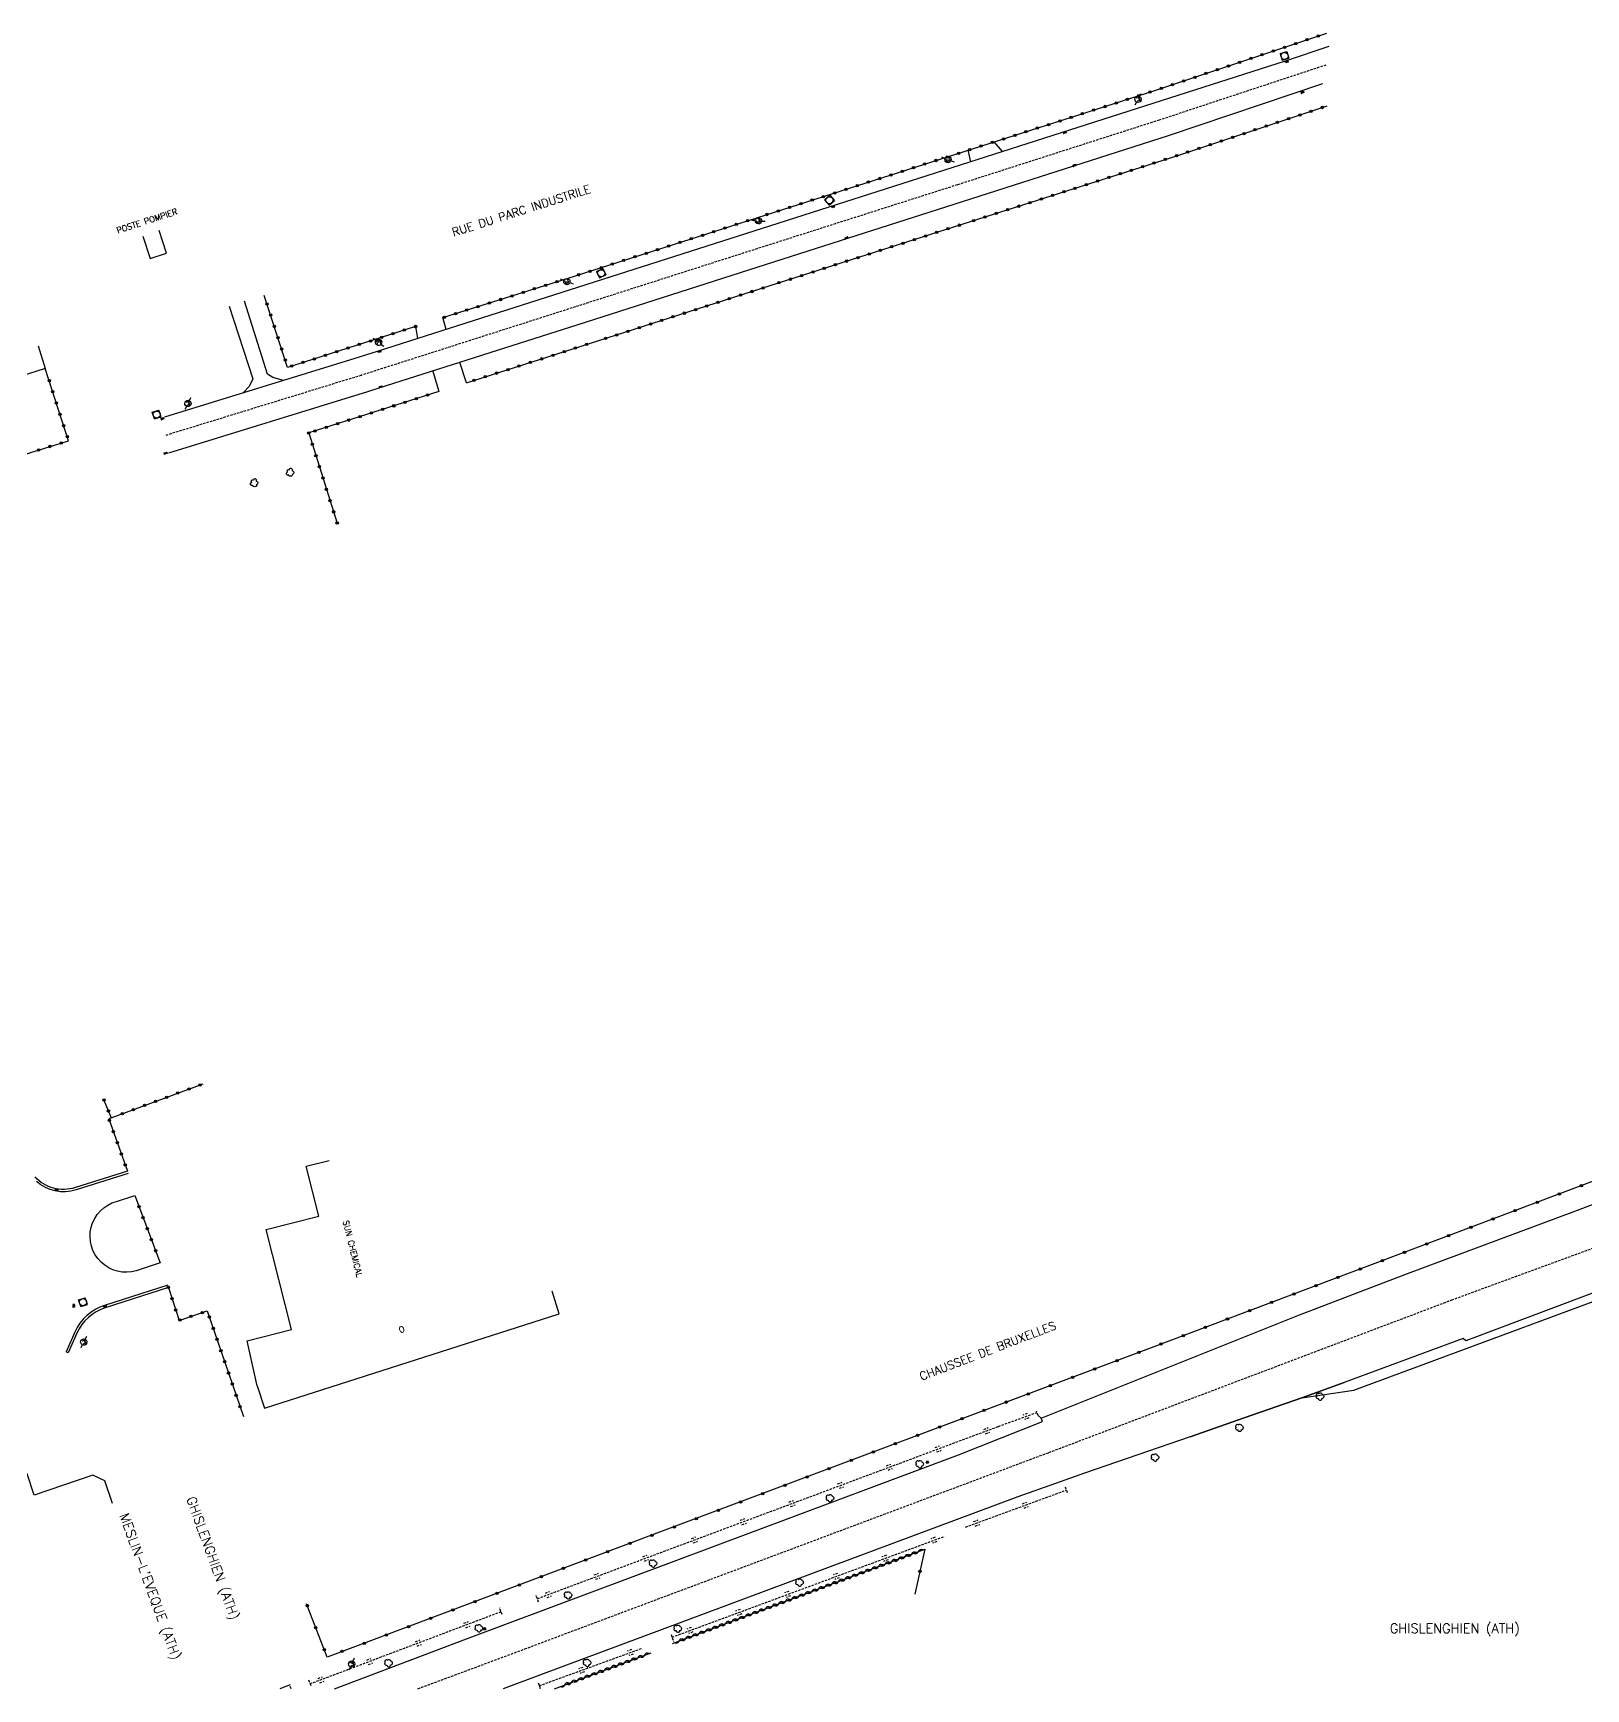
# Model space of a CAD drawing. Header units: millimetres. Extents: x 114000 to 115000, y 149000 to 150000.
# Drawn here: x 114172.6 to 114501, y 149000 to 149350.2 of the extents above; entities that cross this region are included whole.
import ezdxf
from ezdxf.enums import TextEntityAlignment as Align

# ---------------------------------------------------------------- set-up
doc = ezdxf.new("R2010")
doc.units = ezdxf.units.MM
doc.linetypes.add('DASHED', pattern=[0.75, 0.5, -0.25])
doc.layers.get('0').update_dxf_attribs({"linetype": 'CONTINUOUS'})
for name, color, linetype in [('W0001', 6, 'DASHED'), ('W0008', 7, 'CONTINUOUS'), ('W0100', 7, 'CONTINUOUS'), ('W0112', 1, 'DASHED'), ('W0211', 2, 'CONTINUOUS'), ('W0220', 5, 'DASHED'), ('W0300', 7, 'CONTINUOUS'), ('W0310', 3, 'CONTINUOUS'), ('W0322', 7, 'CONTINUOUS'), ('W0334', 7, 'CONTINUOUS'), ('W0400', 7, 'CONTINUOUS'), ('W0420', 7, 'CONTINUOUS'), ('W0471', 7, 'CONTINUOUS'), ('W0851', 7, 'CONTINUOUS'), ('W0980', 7, 'CONTINUOUS'), ('W0984', 7, 'CONTINUOUS'), ('W0989', 7, 'CONTINUOUS'), ('W0991', 7, 'CONTINUOUS')]:
    doc.layers.add(name, color=color, linetype=linetype)
doc.styles.get("Standard").update_dxf_attribs({"font": 'romans.shx', "width": 0.85})

# ---------------------------------------------------------------- blocks, each defined once
blk = doc.blocks.new('t322o')
at = {"color": 0, "linetype": 'Continuous'}
for radius in [0.25, 0.15]:
    blk.add_circle((0, 0), radius, dxfattribs=at)
blk = doc.blocks.new('T471')
for p, q in [((-0.333334, 0.333334), (-0.333334, -0.333334)), ((-0.333334, 0.333334), (0.333334, 0.333334)), ((-0.333334, 0), (0, 0)), ((0.500001, 0.500001), (1.000002, 1.000002)), ((-0.500001, -0.500001), (-1.000002, -1.000002)), ((-0.333334, -0.333334), (0.333334, -0.333334))]:
    blk.add_line(p, q)
blk.add_ellipse((0, 0), major_axis=(0.471405, 0.471405), ratio=1, start_param=5.4977871438, end_param=11.780972451)
blk = doc.blocks.new('t310o')
at = {"color": 0, "linetype": 'Continuous'}
for centre, start, end in [((-0.5, 0.38), 216.8699, 323.1304), ((0.5, -0.37), 36.8699, 143.1303)]:
    blk.add_arc(centre, 0.625, start, end, dxfattribs=at)
blk = doc.blocks.new('T300')
for p, q in [((-0.8, 0.51), (-0.86, 0.34)), ((-0.86, 0.34), (-0.86, 0.17)), ((-0.86, 0.17), (-0.74, 0.06)), ((-0.69, 0.63), (-0.8, 0.51)), ((-0.8, -0.06), (-0.74, 0.06)), ((-0.74, 0.06), (-0.69, 0.11)), ((-0.57, 0.69), (-0.69, 0.63)), ((-0.46, 0.69), (-0.57, 0.69)), ((-0.29, 0.63), (-0.46, 0.69)), ((-0.29, 0.63), (-0.17, 0.74)), ((-0.23, 0.57), (-0.29, 0.63)), ((-0.17, 0.74), (-0.06, 0.8)), ((-0.06, 0.8), (0.06, 0.8)), ((0.06, 0.8), (0.23, 0.74)), ((0.23, 0.74), (0.34, 0.63)), ((0.34, 0.63), (0.4, 0.51)), ((0.46, 0.46), (0.34, 0.46)), ((0.4, 0.51), (0.4, 0.46)), ((0.57, 0.4), (0.46, 0.46)), ((0.57, 0.4), (0.69, 0.29)), ((0.69, 0.29), (0.74, 0.17)), ((0.74, 0.06), (0.69, -0.17)), ((0.74, 0.17), (0.74, 0.06)), ((-0.8, -0.17), (-0.8, -0.06)), ((-0.8, -0.23), (-0.8, -0.17)), ((-0.74, -0.34), (-0.8, -0.23)), ((-0.69, -0.4), (-0.74, -0.34)), ((-0.51, -0.46), (-0.69, -0.4)), ((-0.4, -0.46), (-0.51, -0.46)), ((-0.4, -0.46), (-0.34, -0.46)), ((-0.34, -0.46), (-0.34, -0.4)), ((-0.34, -0.51), (-0.34, -0.46)), ((-0.29, -0.63), (-0.34, -0.51)), ((-0.17, -0.74), (-0.29, -0.63)), ((-0.06, -0.8), (-0.17, -0.74)), ((0.06, -0.8), (-0.06, -0.8)), ((0.17, -0.74), (0.06, -0.8)), ((0.23, -0.69), (0.17, -0.74)), ((0.29, -0.46), (0.23, -0.46)), ((0.29, -0.63), (0.23, -0.69)), ((0.46, -0.4), (0.29, -0.46)), ((0.34, -0.51), (0.29, -0.63)), ((0.34, -0.51), (0.34, -0.46)), ((0.57, -0.34), (0.46, -0.4)), ((0.63, -0.29), (0.57, -0.34)), ((0.69, -0.17), (0.63, -0.29))]:
    blk.add_line(p, q)
blk = doc.blocks.new('T851')
for p, q in [((-0.25, -0.15), (0, 0.32)), ((0, 0.32), (0.25, -0.15)), ((-0.25, -0.15), (0.25, -0.15))]:
    blk.add_line(p, q)
for major_axis in [(-0.106, 0.106), (-0.0354, 0.0354), (-0.0236, 0.0236)]:
    blk.add_ellipse((0, 0), major_axis=major_axis, ratio=1, start_param=3.926991, end_param=10.210176)
blk = doc.blocks.new('T400')
for p, q in [((-0.15, 0.3), (0.15, 0.3)), ((-0.15, -0.25), (-0.15, 0.3)), ((-0.15, 0.15), (0.15, 0.15)), ((-0.15, 0), (0.15, 0)), ((0.15, 0.3), (0.15, -0.25)), ((-0.15, -0.15), (0.15, -0.15)), ((-0.15, -0.25), (-0.15, -0.3)), ((-0.15, -0.3), (0.15, -0.3)), ((0.15, -0.3), (0.15, -0.25))]:
    blk.add_line(p, q)
blk = doc.blocks.new('T420')
for p, q in [((0.75, 0.75), (-0.75, 0.75)), ((-0.75, 0.75), (-0.75, -0.75)), ((0.75, 0.75), (0.75, -0.75)), ((0.75, -0.75), (-0.75, -0.75))]:
    blk.add_line(p, q)
blk.add_ellipse((0, 0), major_axis=(-0.53, 0.53), ratio=1, start_param=3.926991, end_param=10.210176)

msp = doc.modelspace()

# ---------------------------------------------------------------- linework, layer by layer
at = {"layer": 'W0001'}
for points in [[(114446, 149343.42), (114446, 149343.42), (114410.72, 149331.76), (114368.05, 149318.08), (114327.91, 149305.27), (114287.28, 149292.28), (114246.5, 149279.24), (114241.98, 149277.79), (114200.37, 149265.01)], [(114253.99, 149000), (114276.58, 149008.42), (114387.42, 149049.97), (114472.59, 149082.22), (114530.38, 149103.44), (114826.72, 149214.37), (114877.36, 149233.37), (114942.96, 149257.95)]]:
    msp.add_lwpolyline(points, dxfattribs=at)
at = {"layer": 'W0008'}
for points in [[(114446.64, 149347.35), (114437.35, 149344.23), (114409.58, 149335.34), (114366.91, 149321.66), (114326.77, 149308.86), (114286.14, 149295.86), (114245.35, 149282.82), (114240.66, 149281.32), (114200.42, 149268.95)], [(114445.25, 149339.45), (114445.25, 149339.45), (114412.62, 149328.43), (114369.06, 149314.47), (114329.35, 149301.78), (114289.34, 149289), (114245.71, 149275.07), (114243.29, 149274.29), (114201.21, 149261.34)], [(114385.12, 149057.81), (114385.78, 149057.23), (114440.07, 149078.95), (114440.08, 149078.97), (114450.88, 149083.08), (114462.91, 149087.67), (114462.91, 149087.67), (114498.6, 149101.01), (114535.86, 149115.03)], [(114519.79, 149090.22), (114475.56, 149073.58), (114475.03, 149074.08), (114449.86, 149064.75), (114449.86, 149064.75), (114440.9, 149061.51), (114428.69, 149057.31), (114417.29, 149053.29), (114394.94, 149045.61), (114394.93, 149045.61), (114388.78, 149043.42), (114380.87, 149040.59), (114380.86, 149040.59), (114279.54, 149002.79), (114272.03, 149000)], [(114417.29, 149053.29), (114428.69, 149057.31), (114440.9, 149061.51), (114449.86, 149064.75), (114449.86, 149064.75)], [(114236.31, 149000), (114264.28, 149010.54), (114368.32, 149049.5), (114368.32, 149049.5), (114386.06, 149056.51), (114385.78, 149057.23)]]:
    msp.add_lwpolyline(points, dxfattribs=at)
for points in [[(114192.69, 149109), (114181.68, 149105.51, -0.261963), (114173.32, 149107.25)], [(114201.06, 149085.35), (114187.71, 149081.07, 0.213709), (114181.41, 149075.4), (114179.56, 149071.25)]]:
    msp.add_lwpolyline(points, format="xyb", dxfattribs=at)
at = {"layer": 'W0100'}
for points in [[(114195.78, 149307.25), (114197.32, 149302.5), (114200.83, 149303.63), (114199.29, 149308.39)], [(114173.65, 149284.01), (114175.17, 149279.25), (114102.9, 149256.12), (114101.37, 149260.88)], [(114219.99, 149064.09), (114217.89, 149073.57), (114227.27, 149075.96), (114221.89, 149097.1), (114233.02, 149099.93), (114230.33, 149110.5), (114235.18, 149111.73)], [(114219.99, 149064.09), (114221.52, 149059.33), (114283.86, 149079.31), (114282.34, 149084.08)], [(114189.37, 149039.21), (114187.75, 149043.94), (114185.2, 149045.18), (114172.85, 149040.95), (114171.32, 149045.42), (114120.36, 149027.97), (114121.98, 149023.24)]]:
    msp.add_lwpolyline(points, dxfattribs=at)
at = {"layer": 'W0112'}
for points in [[(114385.12, 149057.81), (114384.78, 149058.7)], [(114391.33, 149041.44), (114390.92, 149042.67)], [(114279.5, 149018.33), (114278.96, 149019.79)], [(114271.81, 149015.67), (114271.25, 149017.11)], [(114307.54, 149011.45), (114308.03, 149009.97)], [(114227.17, 149000), (114226.97, 149000.5)], [(114230.84, 149001.86), (114231.38, 149000.51)], [(114279.92, 149000), (114279.41, 149001.37)], [(114279.92, 148999.97), (114279.92, 149000)]]:
    msp.add_lwpolyline(points, dxfattribs=at)
at = {"layer": 'W0211'}
msp.add_lwpolyline([(114440.9, 149061.51), (114451.87, 149063.14), (114524.59, 149090.11), (114561.99, 149103.81), (114689.17, 149152.26), (114783.71, 149188.65)], dxfattribs=at)
at = {"layer": 'W0220'}
for points in [[(114279.24, 149019.06), (114376.72, 149055.48), (114384.88, 149058.44)], [(114382.83, 149058.22), (114381.88, 149057.87)], [(114373.66, 149054.86), (114374.6, 149055.22)], [(114383.17, 149057.28), (114382.23, 149056.94)], [(114363.35, 149051.01), (114364.29, 149051.36)], [(114374.01, 149053.92), (114374.94, 149054.28)], [(114353.05, 149047.17), (114353.99, 149047.51)], [(114363.71, 149050.08), (114364.64, 149050.44)], [(114353.4, 149046.23), (114354.34, 149046.58)], [(114342.74, 149043.31), (114343.68, 149043.67)], [(114343.1, 149042.39), (114344.03, 149042.73)], [(114369.79, 149034.19), (114391.13, 149042.03)], [(114332.45, 149039.47), (114333.38, 149039.83)], [(114332.8, 149038.53), (114333.73, 149038.89)], [(114381.81, 149039.14), (114382.75, 149039.48)], [(114382.16, 149038.2), (114383.1, 149038.54)], [(114322.14, 149035.62), (114323.08, 149035.97)], [(114322.49, 149034.69), (114323.43, 149035.03)], [(114371.49, 149035.34), (114372.42, 149035.69)], [(114371.84, 149034.4), (114372.78, 149034.75)], [(114307.71, 149010.9), (114365.42, 149032.26)], [(114311.84, 149031.78), (114312.78, 149032.12)], [(114312.19, 149030.84), (114313.13, 149031.19)], [(114363.36, 149032.04), (114362.42, 149031.7)], [(114363.71, 149031.11), (114362.78, 149030.76)], [(114301.53, 149027.92), (114302.47, 149028.28)], [(114301.88, 149026.98), (114302.82, 149027.34)], [(114353.05, 149028.23), (114352.11, 149027.87)], [(114353.4, 149027.28), (114352.46, 149026.94)], [(114291.24, 149024.08), (114292.17, 149024.42)], [(114291.58, 149023.14), (114292.52, 149023.48)], [(114342.74, 149024.4), (114341.8, 149024.06)], [(114343.08, 149023.47), (114342.14, 149023.12)], [(114280.93, 149020.23), (114281.87, 149020.58)], [(114281.28, 149019.29), (114282.21, 149019.64)], [(114332.42, 149020.59), (114331.49, 149020.25)], [(114332.77, 149019.65), (114331.83, 149019.31)], [(114271.53, 149016.26), (114231.17, 149001)], [(114322.11, 149016.76), (114321.17, 149016.42)], [(114263.72, 149013.84), (114264.66, 149014.2)], [(114264.08, 149012.9), (114265.01, 149013.26)], [(114311.79, 149012.95), (114310.85, 149012.61)], [(114322.46, 149015.83), (114321.52, 149015.48)], [(114253.44, 149009.95), (114254.37, 149010.31)], [(114253.79, 149009.01), (114254.73, 149009.37)], [(114312.14, 149012.01), (114311.21, 149011.67)], [(114243.15, 149006.06), (114244.09, 149006.42)], [(114243.5, 149005.12), (114244.44, 149005.48)], [(114279.65, 149000.64), (114301.23, 149008.5)], [(114299.17, 149008.28), (114298.24, 149007.94)], [(114299.52, 149007.34), (114298.58, 149007)], [(114232.86, 149002.17), (114233.8, 149002.53)], [(114288.84, 149004.51), (114287.9, 149004.19)], [(114289.18, 149003.58), (114288.24, 149003.25)], [(114233.21, 149001.25), (114234.15, 149001.59)]]:
    msp.add_lwpolyline(points, dxfattribs=at)
at = {"layer": 'W0310'}
for points in [[(114307.8, 149009.58), (114361.16, 149029.5)], [(114282.85, 149000), (114303.29, 149007.61)]]:
    msp.add_lwpolyline(points, dxfattribs=at)
at = {"layer": 'W0322'}
msp.add_line((114189.13, 149120.76), (114208.56, 149127.95), dxfattribs=at)
for points in [[(114409.83, 149338.03), (114446.2, 149350.17)], [(114259.27, 149289.99), (114285.77, 149298.34), (114325.46, 149311.05), (114325.84, 149311.17), (114409.83, 149338.03)], [(114415.11, 149324.45), (114442.26, 149333.46), (114446.29, 149334.79)], [(114264.25, 149276.22), (114292.05, 149285.08), (114328.47, 149296.76), (114370.84, 149310.31), (114414.71, 149324.32), (114415.11, 149324.45)], [(114253.48, 149288.12), (114226.43, 149279.48), (114221.49, 149294.69)], [(114084.16, 149252.27), (114107.44, 149248.48), (114139.24, 149251.34), (114180.1, 149263.96), (114175.17, 149279.25)], [(114258.41, 149274.38), (114230.88, 149265.6), (114236.92, 149246.49)], [(114187.59, 149124.5), (114189.13, 149120.76), (114188.6, 149120.57), (114192.53, 149109.47)], [(114537.47, 149120.51), (114408.49, 149071.92), (114305.09, 149033.08), (114305.09, 149033.08), (114234.81, 149006.7), (114230.38, 149017.98)], [(114194.11, 149104.33), (114199.47, 149090.08)], [(114201.21, 149084.87), (114203.47, 149077.9), (114209.42, 149079.92), (114217.08, 149057.56)], [(114361.16, 149029.5), (114359.03, 149019.97)], [(114226.99, 149000.84), (114224.79, 149000)]]:
    msp.add_lwpolyline(points, dxfattribs=at)
at = {"layer": 'W0334'}
for points in [[(114370.28, 149325.38), (114370.84, 149322.92)], [(114377.63, 149325.1), (114375.83, 149327.16)], [(114225.55, 149276.68), (114223.29, 149277.34), (114222.14, 149278.07), (114217.27, 149293.46)], [(114214.04, 149292.44), (114219.09, 149277.08), (114218.26, 149275.41), (114216.93, 149274.03)], [(114259.98, 149287.5), (114259.27, 149289.99)], [(114253.48, 149288.12), (114253.88, 149285.55)], [(114257.1, 149278.7), (114258.41, 149274.38)], [(114264.25, 149276.22), (114262.84, 149280.54)]]:
    msp.add_lwpolyline(points, dxfattribs=at)
for points in [[(114192.53, 149109.47), (114181.53, 149105.99, -0.291952), (114173, 149108.26, -0.239427)], [(114199.47, 149090.08), (114194.41, 149088.38, -1.007185), (114190.24, 149103.08), (114194.11, 149104.33)], [(114201.21, 149084.87), (114187.87, 149080.59, 0.213709), (114181.86, 149075.2), (114180.01, 149071.04), (114179.56, 149071.25)]]:
    msp.add_lwpolyline(points, format="xyb", dxfattribs=at)

# ---------------------------------------------------------------- block references
at = {"layer": 'W0300', "rotation": 287.530604508866}
for p in [(114226.93, 149257.16), (114219.34, 149254.95)]:
    msp.add_blockref('T300', p, dxfattribs=at)
at = {"layer": 'W0300'}
for p in [(114444.8, 149061.78), (114427.76, 149055.18), (114360.14, 149047.48), (114409.91, 149048.87), (114341.16, 149040.26), (114303.75, 149026.47), (114334.73, 149022.45), (114285.78, 149019.72), (114266.91, 149012.76), (114308.98, 149012.67), (114247.81, 149005.39), (114289.8, 149005.45)]:
    msp.add_blockref('T300', p, dxfattribs=at)
at = {"layer": 'W0310'}
for p, rotation in [((114352.77, 149026.37), 20.47331114919174), ((114354.17, 149026.89), 20.47331114919174), ((114355.58, 149027.41), 20.47331114919174), ((114356.98, 149027.94), 20.47331114919174), ((114358.39, 149028.46), 20.47331114919174), ((114359.79, 149028.99), 20.47331114919174), ((114342.93, 149022.69), 20.47331114919174), ((114344.34, 149023.22), 20.47331114919174), ((114345.74, 149023.74), 20.47331114919174), ((114347.15, 149024.27), 20.47331114919174), ((114348.55, 149024.79), 20.47331114919174), ((114349.96, 149025.32), 20.47331114919174), ((114351.36, 149025.84), 20.47331114919174), ((114333.09, 149019.02), 20.47331114919174), ((114334.5, 149019.54), 20.47331114919174), ((114335.9, 149020.07), 20.47331114919174), ((114337.31, 149020.59), 20.47331114919174), ((114338.71, 149021.12), 20.47331114919174), ((114340.12, 149021.64), 20.47331114919174), ((114341.52, 149022.17), 20.47331114919174), ((114324.66, 149015.87), 20.47331114919174), ((114326.07, 149016.4), 20.47331114919174), ((114327.47, 149016.92), 20.47331114919174), ((114328.88, 149017.45), 20.47331114919174), ((114330.28, 149017.97), 20.47331114919174), ((114331.69, 149018.5), 20.47331114919174), ((114314.83, 149012.2), 20.47331114919174), ((114316.23, 149012.72), 20.47331114919174), ((114317.64, 149013.25), 20.47331114919174), ((114319.04, 149013.77), 20.47331114919174), ((114320.45, 149014.3), 20.47331114919174), ((114321.85, 149014.82), 20.47331114919174), ((114323.26, 149015.35), 20.47331114919174), ((114309.2, 149010.1), 20.47331114919174), ((114310.61, 149010.63), 20.47331114919174), ((114312.01, 149011.15), 20.47331114919174), ((114313.42, 149011.67), 20.47331114919174), ((114296.26, 149004.99), 20.41418189189286), ((114297.67, 149005.51), 20.41418189189286), ((114299.07, 149006.04), 20.41418189189286), ((114300.48, 149006.56), 20.41418189189286), ((114301.89, 149007.08), 20.41418189189286), ((114287.83, 149001.85), 20.41418189189286), ((114289.23, 149002.38), 20.41418189189286), ((114290.64, 149002.9), 20.41418189189286), ((114292.04, 149003.42), 20.41418189189286), ((114293.45, 149003.94), 20.41418189189286), ((114294.86, 149004.47), 20.41418189189286), ((114285.02, 149000.81), 20.41418189189286), ((114286.42, 149001.33), 20.41418189189286)]:
    msp.add_blockref('t310o', p, dxfattribs=dict(at, rotation=rotation))
at = {"layer": 'W0322'}
for p, rotation in [((114441.99, 149348.77), 198.4586509263984), ((114444.36, 149349.56), 198.4586509263984), ((114432.5, 149345.6), 198.4586509263984), ((114434.88, 149346.39), 198.4586509263984), ((114437.25, 149347.18), 198.4586509263984), ((114439.62, 149347.97), 198.4586509263984), ((114420.65, 149341.64), 198.4586509263984), ((114423.02, 149342.43), 198.4586509263984), ((114425.39, 149343.22), 198.4586509263984), ((114427.76, 149344.02), 198.4586509263984), ((114430.13, 149344.81), 198.4586509263984), ((114411.16, 149338.48), 198.4586509263984), ((114413.53, 149339.27), 198.4586509263984), ((114415.9, 149340.06), 198.4586509263984), ((114418.28, 149340.85), 198.4586509263984), ((114399.26, 149334.65), 197.733833644044), ((114401.64, 149335.41), 197.733833644044), ((114404.02, 149336.17), 197.733833644044), ((114406.4, 149336.94), 197.733833644044), ((114408.79, 149337.7), 197.733833644044), ((114445.25, 149334.44), 198.3504228738978), ((114389.74, 149331.61), 197.733833644044), ((114392.12, 149332.37), 197.733833644044), ((114394.5, 149333.13), 197.733833644044), ((114396.88, 149333.89), 197.733833644044), ((114435.75, 149331.3), 198.3507919602523), ((114438.13, 149332.08), 198.3507919602523), ((114440.5, 149332.87), 198.3507919602523), ((114442.87, 149333.66), 198.3504228738978), ((114377.83, 149327.8), 197.733833644044), ((114380.21, 149328.56), 197.733833644044), ((114382.59, 149329.32), 197.733833644044), ((114384.97, 149330.08), 197.733833644044), ((114387.35, 149330.84), 197.733833644044), ((114423.89, 149327.36), 198.3507919602523), ((114426.26, 149328.15), 198.3507919602523), ((114428.64, 149328.93), 198.3507919602523), ((114431.01, 149329.72), 198.3507919602523), ((114433.38, 149330.51), 198.3507919602523), ((114365.92, 149323.99), 197.733833644044), ((114368.31, 149324.75), 197.733833644044), ((114370.69, 149325.51), 197.733833644044), ((114373.07, 149326.27), 197.733833644044), ((114375.45, 149327.04), 197.733833644044), ((114414.4, 149324.22), 197.712468822442), ((114416.77, 149325), 198.3507919602523), ((114419.14, 149325.79), 198.3507919602523), ((114421.52, 149326.57), 198.3507919602523), ((114356.4, 149320.94), 197.733833644044), ((114358.78, 149321.71), 197.733833644044), ((114361.16, 149322.47), 197.733833644044), ((114363.54, 149323.23), 197.733833644044), ((114402.49, 149320.42), 197.712468822442), ((114404.87, 149321.18), 197.712468822442), ((114407.25, 149321.94), 197.712468822442), ((114409.63, 149322.7), 197.712468822442), ((114412.01, 149323.46), 197.712468822442), ((114344.49, 149317.14), 197.733833644044), ((114346.87, 149317.9), 197.733833644044), ((114349.26, 149318.66), 197.733833644044), ((114351.64, 149319.42), 197.733833644044), ((114354.02, 149320.18), 197.733833644044), ((114392.96, 149317.37), 197.712468822442), ((114395.34, 149318.14), 197.712468822442), ((114397.73, 149318.9), 197.712468822442), ((114400.11, 149319.66), 197.712468822442), ((114334.97, 149314.09), 197.733833644044), ((114337.35, 149314.85), 197.733833644044), ((114339.73, 149315.61), 197.733833644044), ((114342.11, 149316.38), 197.733833644044), ((114381.05, 149313.57), 197.712468822442), ((114383.44, 149314.33), 197.712468822442), ((114385.82, 149315.09), 197.712468822442), ((114388.2, 149315.85), 197.712468822442), ((114390.58, 149316.61), 197.712468822442), ((114323.69, 149310.48), 17.75143605684712), ((114327.82, 149311.81), 197.733833644044), ((114330.21, 149312.57), 197.733833644044), ((114332.59, 149313.33), 197.733833644044), ((114371.53, 149310.53), 197.712468822442), ((114373.91, 149311.29), 197.712468822442), ((114376.29, 149312.05), 197.712468822442), ((114378.67, 149312.81), 197.712468822442), ((114311.78, 149306.67), 17.75143605684712), ((114314.17, 149307.43), 17.75143605684712), ((114316.55, 149308.2), 17.75143605684712), ((114318.93, 149308.96), 17.75143605684712), ((114321.31, 149309.72), 17.75143605684712), ((114358.94, 149306.5), 17.72902007990292), ((114361.32, 149307.27), 17.72902007990292), ((114363.7, 149308.03), 17.72902007990292), ((114366.08, 149308.79), 17.72902007990292), ((114368.46, 149309.55), 17.72902007990292), ((114299.88, 149302.86), 17.75143605684712), ((114302.26, 149303.62), 17.75143605684712), ((114304.64, 149304.39), 17.75143605684712), ((114307.02, 149305.15), 17.75143605684712), ((114309.4, 149305.91), 17.75143605684712), ((114349.41, 149303.46), 17.72902007990292), ((114351.79, 149304.22), 17.72902007990292), ((114354.17, 149304.98), 17.72902007990292), ((114356.56, 149305.74), 17.72902007990292), ((114290.36, 149299.81), 17.75143605684712), ((114292.74, 149300.57), 17.75143605684712), ((114295.12, 149301.34), 17.75143605684712), ((114297.5, 149302.1), 17.75143605684712), ((114337.51, 149299.65), 17.72902007990292), ((114339.89, 149300.41), 17.72902007990292), ((114342.27, 149301.18), 17.72902007990292), ((114344.65, 149301.94), 17.72902007990292), ((114347.03, 149302.7), 17.72902007990292), ((114278.62, 149296.09), 17.49751913365249), ((114281, 149296.84), 17.49751913365249), ((114283.39, 149297.59), 17.49751913365249), ((114287.98, 149299.05), 17.75143605684712), ((114326.98, 149296.28), 197.793266257633), ((114330.36, 149297.37), 17.72902007990292), ((114332.74, 149298.13), 17.72902007990292), ((114335.12, 149298.89), 17.72902007990292), ((114222.07, 149292.9), 108.007084514753), ((114266.7, 149292.33), 17.49751913365249), ((114269.08, 149293.08), 17.49751913365249), ((114271.47, 149293.83), 17.49751913365249), ((114273.85, 149294.59), 17.49751913365249), ((114276.24, 149295.34), 17.49751913365249), ((114315.07, 149292.46), 197.793266257633), ((114317.45, 149293.23), 197.793266257633), ((114319.83, 149293.99), 197.793266257633), ((114322.21, 149294.76), 197.793266257633), ((114324.59, 149295.52), 197.793266257633), ((114222.84, 149290.53), 108.007084514753), ((114259.54, 149290.08), 17.49751913365249), ((114261.93, 149290.83), 17.49751913365249), ((114264.31, 149291.58), 17.49751913365249), ((114305.55, 149289.41), 197.793266257633), ((114307.93, 149290.17), 197.793266257633), ((114310.31, 149290.94), 197.793266257633), ((114312.69, 149291.7), 197.793266257633), ((114223.62, 149288.15), 108.007084514753), ((114224.39, 149285.77), 108.007084514753), ((114246.33, 149285.84), 197.70569677764), ((114248.71, 149286.6), 197.70569677764), ((114251.1, 149287.36), 197.70569677764), ((114253.48, 149288.12), 197.70569677764), ((114293.65, 149285.59), 197.793266257633), ((114296.03, 149286.35), 197.793266257633), ((114298.41, 149287.12), 197.793266257633), ((114300.79, 149287.88), 197.793266257633), ((114303.17, 149288.64), 197.793266257633), ((114225.16, 149283.39), 108.007084514753), ((114234.42, 149282.04), 197.70569677764), ((114236.81, 149282.8), 197.70569677764), ((114239.19, 149283.56), 197.70569677764), ((114241.57, 149284.32), 197.70569677764), ((114243.95, 149285.08), 197.70569677764), ((114282.52, 149282.04), 197.6594023087854), ((114284.91, 149282.8), 197.6594023087854), ((114287.29, 149283.56), 197.6594023087854), ((114289.67, 149284.32), 197.6594023087854), ((114225.93, 149281.02), 108.007084514753), ((114227.28, 149279.75), 197.70569677764), ((114229.66, 149280.51), 197.70569677764), ((114232.04, 149281.27), 197.70569677764), ((114273, 149279.01), 197.6594023087854), ((114275.38, 149279.77), 197.6594023087854), ((114277.76, 149280.53), 197.6594023087854), ((114280.14, 149281.28), 197.6594023087854), ((114176, 149276.69), 107.8581970557231), ((114265.85, 149276.73), 197.6594023087854), ((114268.23, 149277.49), 197.6594023087854), ((114270.61, 149278.25), 197.6594023087854), ((114176.76, 149274.31), 107.8581970557231), ((114177.53, 149271.93), 107.8581970557231), ((114248.88, 149271.34), 197.6862618267107), ((114251.27, 149272.1), 197.6862618267107), ((114253.65, 149272.86), 197.6862618267107), ((114256.03, 149273.62), 197.6862618267107), ((114178.3, 149269.55), 107.8581970557231), ((114239.36, 149268.31), 197.6862618267107), ((114241.74, 149269.07), 197.6862618267107), ((114244.12, 149269.82), 197.6862618267107), ((114246.5, 149270.58), 197.6862618267107), ((114179.06, 149267.17), 107.8581970557231), ((114179.83, 149264.79), 107.8581970557231), ((114230.88, 149265.6), 287.530604508866), ((114232.21, 149266.03), 197.6862618267107), ((114234.59, 149266.79), 197.6862618267107), ((114236.98, 149267.55), 197.6862618267107), ((114173.77, 149262), 17.15822802990981), ((114176.16, 149262.74), 17.15822802990981), ((114178.54, 149263.48), 17.15822802990981), ((114231.63, 149263.22), 287.530604508866), ((114232.39, 149260.83), 287.530604508866), ((114233.14, 149258.45), 287.530604508866), ((114233.89, 149256.07), 287.530604508866), ((114234.64, 149253.68), 287.530604508866), ((114235.4, 149251.3), 287.530604508866), ((114236.15, 149248.92), 287.530604508866), ((114236.9, 149246.53), 287.530604508866), ((114187.59, 149124.5), 292.327802079003), ((114198.5, 149124.23), 20.31310023285088), ((114200.85, 149125.1), 20.31310023285088), ((114203.19, 149125.97), 20.31310023285088), ((114205.54, 149126.84), 20.31310023285088), ((114207.88, 149127.7), 20.31310023285088), ((114188.54, 149122.19), 292.327802079003), ((114191.47, 149121.63), 20.31310023285088), ((114193.81, 149122.5), 20.31310023285088), ((114196.16, 149123.36), 20.31310023285088), ((114188.73, 149120.2), 289.4889320484381), ((114189.57, 149117.84), 289.4889320484381), ((114190.4, 149115.48), 289.4889320484381), ((114191.23, 149113.13), 289.4889320484381), ((114192.07, 149110.77), 289.4889320484381), ((114495.36, 149104.65), 200.6446409961601), ((114500.04, 149106.41), 200.6446409961601), ((114194.99, 149101.99), 290.5913124249321), ((114486, 149101.12), 200.6446409961601), ((114490.68, 149102.88), 200.6446409961601), ((114195.87, 149099.65), 290.5913124249321), ((114196.75, 149097.31), 290.5913124249321), ((114476.64, 149097.6), 200.6446409961601), ((114481.32, 149099.36), 200.6446409961601), ((114197.63, 149094.96), 290.5913124249321), ((114467.29, 149094.07), 200.6446409961601), ((114471.97, 149095.83), 200.6446409961601), ((114198.51, 149092.62), 290.5913124249321), ((114457.93, 149090.54), 200.6446409961601), ((114462.61, 149092.31), 200.6446409961601), ((114448.57, 149087.02), 200.6446409961601), ((114453.25, 149088.78), 200.6446409961601), ((114201.21, 149084.87), 287.9011239413751), ((114201.98, 149082.5), 287.9011239413751), ((114439.21, 149083.49), 200.6446409961601), ((114443.89, 149085.26), 200.6446409961601), ((114202.75, 149080.12), 287.9011239413751), ((114206, 149078.76), 18.72480188404241), ((114208.36, 149079.56), 18.72480188404241), ((114429.86, 149079.97), 200.6446409961601), ((114434.53, 149081.73), 200.6446409961601), ((114203.63, 149077.96), 18.72480188404241), ((114209.87, 149078.61), 288.8996176506421), ((114210.68, 149076.25), 288.8996176506421), ((114420.5, 149076.44), 200.6446409961601), ((114425.18, 149078.2), 200.6446409961601), ((114211.49, 149073.88), 288.8996176506421), ((114411.14, 149072.92), 200.6446409961601), ((114415.82, 149074.68), 200.6446409961601), ((114212.3, 149071.52), 288.8996176506421), ((114213.11, 149069.15), 288.8996176506421), ((114401.78, 149069.4), 200.5882633410249), ((114406.46, 149071.16), 200.5882633410249), ((114213.92, 149066.79), 288.8996176506421), ((114392.42, 149065.88), 200.5882633410249), ((114397.1, 149067.64), 200.5882633410249), ((114214.73, 149064.42), 288.8996176506421), ((114215.54, 149062.06), 288.8996176506421), ((114383.06, 149062.36), 200.5882633410249), ((114387.74, 149064.12), 200.5882633410249), ((114216.35, 149059.69), 288.8996176506421), ((114373.7, 149058.85), 200.5882633410249), ((114378.38, 149060.61), 200.5882633410249), ((114364.33, 149055.33), 200.5882633410249), ((114369.01, 149057.09), 200.5882633410249), ((114354.97, 149051.81), 200.5882633410249), ((114359.65, 149053.57), 200.5882633410249), ((114345.61, 149048.3), 200.5882633410249), ((114350.29, 149050.06), 200.5882633410249), ((114336.25, 149044.78), 200.5882633410249), ((114340.93, 149046.54), 200.5882633410249), ((114326.89, 149041.27), 200.5882633410249), ((114331.57, 149043.02), 200.5882633410249), ((114317.53, 149037.75), 200.5882633410249), ((114322.21, 149039.51), 200.5882633410249), ((114308.17, 149034.23), 200.5882633410249), ((114312.85, 149035.99), 200.5882633410249), ((114298.8, 149030.72), 200.5721088168229), ((114303.49, 149032.47), 200.5721088168229), ((114289.44, 149027.2), 200.5721088168229), ((114294.12, 149028.96), 200.5721088168229), ((114280.08, 149023.69), 200.5721088168229), ((114284.76, 149025.45), 200.5721088168229), ((114360.12, 149024.85), 257.4314812105045), ((114270.72, 149020.18), 200.5721088168229), ((114275.4, 149021.93), 200.5721088168229), ((114230.56, 149017.55), 111.4380560827565), ((114261.36, 149016.66), 200.5721088168229), ((114266.04, 149018.42), 200.5721088168229), ((114232.38, 149012.89), 111.4380560827565), ((114251.99, 149013.15), 200.5721088168229), ((114256.67, 149014.91), 200.5721088168229), ((114242.63, 149009.63), 200.5721088168229), ((114247.31, 149011.39), 200.5721088168229), ((114234.21, 149008.24), 111.4380560827565), ((114237.95, 149007.88), 200.5721088168229)]:
    msp.add_blockref('t322o', p, dxfattribs=dict(at, rotation=rotation))
at = {"layer": 'W0400'}
for p, rotation in [((114437.74, 149344.12), 109.0920093524522), ((114441, 149337.64), 287.730086041083), ((114390.76, 149329.15), 287.714832672513), ((114392.78, 149322.21), 287.714832672513), ((114341.79, 149313.47), 109.1728701260093), ((114344.66, 149306.86), 110.5508802809297), ((114245.87, 149282.83), 108.8513840496914), ((114246.09, 149275.34), 287.708395515857), ((114199.94, 149268.63), 287.756368406452), ((114200.61, 149261.31), 287.756368406452), ((114177.52, 149105.46), 258.0740424996351), ((114181.21, 149080.96), 185.0041158923493), ((114187.79, 149080.82), 287.8908581223961)]:
    msp.add_blockref('T400', p, dxfattribs=dict(at, rotation=rotation))
at = {"layer": 'W0420'}
for p, rotation in [((114437.24, 149345.36), 107.780512557336), ((114340.99, 149314.81), 131.026511786665), ((114292.73, 149299.39), 115.273949278697), ((114198.73, 149269.5), 197.756368406452), ((114183.15, 149081.76), 197.8908581223961)]:
    msp.add_blockref('T420', p, dxfattribs=dict(at, rotation=rotation))
at = {"layer": 'W0471'}
for p, rotation in [((114406.26, 149336.17), 197.714832672513), ((114366.07, 149323.43), 115.273949278697), ((114325.98, 149310.47), 131.026511786665), ((114285.47, 149297.63), 115.273949278697), ((114245.66, 149284.76), 278.911884647235), ((114205.33, 149271.85), 197.749034328462), ((114183.31, 149073.33), 197.8908581223961), ((114239.96, 149005.23), 200.6611064338018)]:
    msp.add_blockref('T471', p, dxfattribs=dict(at, rotation=rotation))
at = {"layer": 'W0851'}
for p in [(114361.71, 149047.94), (114268.12, 149012.69)]:
    msp.add_blockref('T851', p, dxfattribs=at)

# ---------------------------------------------------------------- texts
at = {"layer": 'W0980'}
for s, p in [("MESLIN-L'EVEQUE (ATH)", (114197.24, 149021.62)), ('GHISLENGHIEN (ATH)', (114210.49, 149027.58))]:
    msp.add_text(s, height=2, rotation=290, dxfattribs=at).set_placement(p, align=Align.MIDDLE)
msp.add_text('GHISLENGHIEN (ATH)', height=2, dxfattribs=at).set_placement((114473.26, 149012.63), align=Align.MIDDLE)
at = {"layer": 'W0984'}
for s, rotation, p in [('POSTE POMPIER', 17.985, (114196.67, 149310.45)), ('SUN CHEMICAL', 283.9628, (114240.19, 149093.06))]:
    msp.add_text(s, height=1.25, rotation=rotation, dxfattribs=at).set_placement(p, align=Align.MIDDLE)
at = {"layer": 'W0989'}
for s, rotation, p in [('RUE DU PARC INDUSTRILE', 17.714, (114275.83, 149312.64)), ('CHAUSSEE DE BRUXELLES', 21, (114374.47, 149071.46))]:
    msp.add_text(s, height=1.75, rotation=rotation, dxfattribs=at).set_placement(p, align=Align.MIDDLE)
at = {"layer": 'W0991'}
msp.add_text('O', height=1.25, rotation=20, dxfattribs=at).set_placement((114250.56, 149075.98), align=Align.MIDDLE)

doc.saveas('drawing.dxf')
